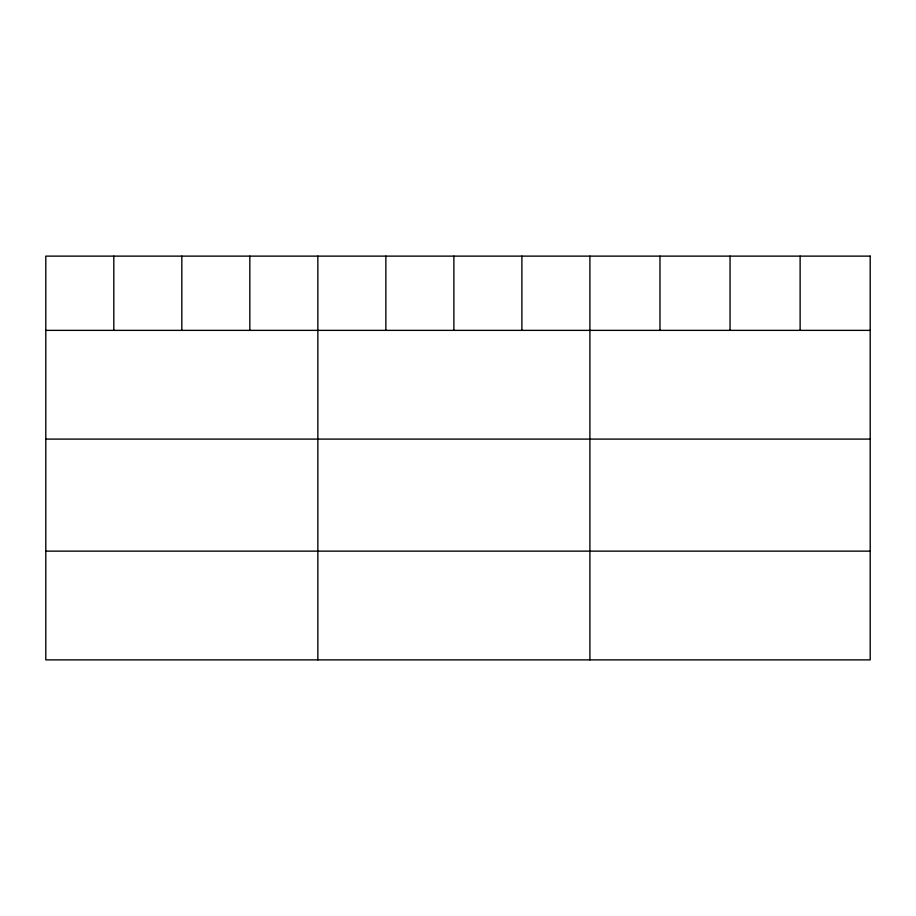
<?xml version="1.0" encoding="UTF-8"?>
<svg xmlns="http://www.w3.org/2000/svg" width="916" height="916" viewBox="0 0 916 916"><rect width="100%" height="100%" fill="white"/><g stroke="black" fill="none" stroke-linecap="round" stroke-linejoin="round"><path stroke-width="1.37" d="M45.8 330.367L870.2 330.367M45.8 439.096L870.2 439.096M45.8 551.134L870.2 551.134M800.126 256.125L800.126 330.367M730.052 256.125L730.052 330.367M659.978 256.125L659.978 330.367M589.904 256.125L589.904 659.875M521.891 256.125L521.891 330.367M453.878 256.125L453.878 330.367M385.865 256.125L385.865 330.367M317.852 256.125L317.852 659.875M249.839 256.125L249.839 330.367M181.826 256.125L181.826 330.367M113.813 256.125L113.813 330.367M870.2 256.125L45.8 256.125L45.8 659.875L870.2 659.875L870.2 256.125"/></g></svg>
